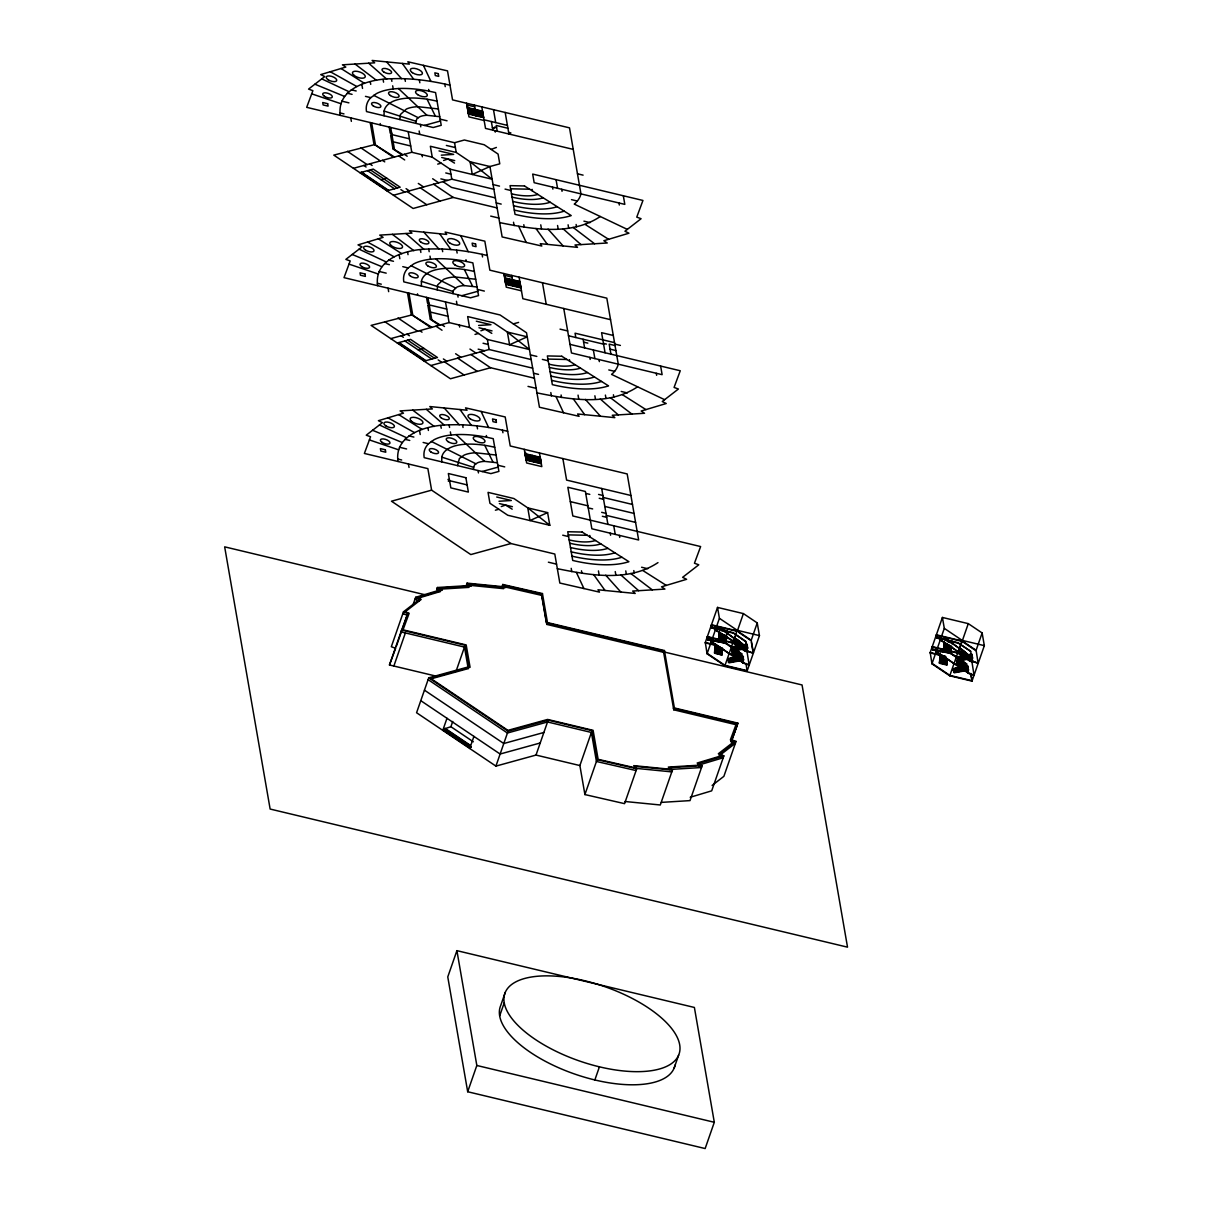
<?xml version="1.0" encoding="UTF-8"?>
<svg xmlns="http://www.w3.org/2000/svg" width="1209" height="1209" viewBox="0 0 1209 1209"><rect width="100%" height="100%" fill="white"/><g stroke="black" fill="none" stroke-linecap="round" stroke-linejoin="round"><path stroke-width="1.5" d="M715.154 644.548L714.534 652.8L721.909 654.976L714.61 653.223L715.426 643.762M719.385 631.204L718.584 641.798L719.476 631.506M722.347 647.948L721.909 654.976M726.035 641.783L726.292 638.246M726.564 634.71L726.836 631.189M940.239 653.374L939.997 657.923L947.312 659.676L946.798 665.01L939.499 663.273L940.164 652.936M944.274 641.238L943.473 651.847L944.365 641.556M947.1 659.63L946.798 665.01M951.317 646.528L950.788 653.585L956.697 657.575L965.145 656.034M437.038 101.193A60.873 25.918 19.2 0 0 391.716 101.964L389.374 103.415A60.873 25.918 19.2 0 0 384.099 111.047L384.069 115.762M474.351 271.496A60.873 25.918 19.2 0 0 429.029 272.267L426.671 273.702A60.873 25.918 19.2 0 0 421.397 281.334L421.382 286.065M494.723 447.285A60.873 25.918 19.2 0 0 449.4 448.071L447.043 449.506A60.873 25.918 19.2 0 0 441.784 457.138L441.753 461.868M450.005 85.219C430.857 80.701 411.136 77.935 391.429 78.766C370.181 78.827 336.283 87.985 340.318 115.399M487.303 255.507C468.155 250.988 448.448 248.238 428.727 249.054C407.478 249.13 373.581 258.273 377.631 285.687M507.689 431.311C488.527 426.792 468.82 424.027 449.113 424.858C427.865 424.918 393.953 434.076 398.003 461.49M413.206 604.349L415.669 597.291L419.644 599.271L403.489 611.784L391.323 646.724L395.645 648.296L389.464 664.98L436.842 676.315M389.464 664.98L401.63 630.04L465.117 645.228L468.85 666.764L468.215 668.592L431.583 678.687M396.25 646.558L407.811 613.356L403.489 611.784M393.862 666.023L405.378 632.927M419.644 599.271L419.009 601.115L415.019 599.12L440.076 591.609L440.726 589.78L437.356 587.514L436.721 589.357L440.076 591.609M468.85 666.764L428.742 677.811L416.576 712.736L495.917 766.113L536.01 755.066L579.882 765.554L584.914 794.57L624.569 803.653L636.735 768.728L635.239 766.37L672.446 770.057L660.28 804.982L624.932 801.491M466.432 584.975L467.067 583.146L504.289 586.818L503.639 588.662L468.291 585.171M467.067 583.146L469.591 585.534L468.941 587.378L436.721 589.357M455.989 671.448L465.117 645.228M442.781 730.372L446.982 718.282M470.543 747.54L469.848 748.084L442.917 729.979L444.187 729.269L471.117 747.374L443.627 729.42M444.187 729.269L444.897 728.71L470.331 745.817M444.897 728.71L450.897 726.715L473.339 741.797M450.897 726.715L452.725 721.456M502.793 584.476L502.143 586.305L541.813 595.402L546.846 624.418L663.801 652.392L664.436 650.548L547.481 622.575L542.448 593.559L502.793 584.476L504.289 586.818M469.712 748.477L473.913 736.402M541.813 595.402L542.448 593.559M495.917 766.113L508.082 731.173L548.176 720.126L592.047 730.629L597.08 759.63L584.914 794.57M546.846 624.418L547.481 622.575M456.911 950.652L447.768 976.917L467.687 1091.742L705.149 1148.55L714.307 1122.284L694.389 1007.46L456.911 950.652L476.83 1065.477L467.687 1091.742M536.01 755.066L548.176 720.126M579.882 765.554L592.047 730.629M505.286 992.347L500.722 1005.48A92.216 39.262 19.2 0 0 575.68 1074.393A92.216 39.262 19.2 0 0 675.06 1065.038M499.665 1015.908L504.244 1002.775M635.239 766.37L634.589 768.214L671.811 771.886M720.7 754.628L735.404 743.248L731.067 741.676L737.248 724.992L673.761 709.804L674.395 707.96L664.436 650.548M715.668 644.956L705.315 642.478L707.069 653.782L724.886 665.766L747.102 671.086L759.448 635.617L757.242 622.922L743.399 613.598L717.526 607.417L705.179 642.871L713.809 644.926M738.578 646.301L731.808 647.525L725.899 643.551L708.429 639.123L709.139 639.652M708.927 639.621L726.035 643.158L732.518 647.329M713.038 627.803L715.093 627.728L715.441 629.738C726.76 637.793 737.596 642.493 744.003 648.145L739.802 649.037L739.183 645.455L739.666 649.429L738.79 649.233L738.17 645.636L739.047 645.848M742.477 648.961L747.102 652.074L749.157 665.162C735.268 660.295 724.644 648.644 711.179 641.964L711.043 639.984M715.169 628.166L715.305 630.146C728.755 636.826 739.394 648.477 753.283 653.344L751.394 642.463M707.069 653.782L719.415 618.313L717.526 607.417M661.353 802.383L690.007 800.615L702.172 765.675L669.937 767.67L669.287 769.498L701.522 767.519L698.167 765.252L698.802 763.423L723.859 755.912L711.693 790.837L690.218 797.275M719.295 629.36L720.065 629.088M715.411 641.254L717.511 641.586M715.743 640.861L707.869 639.44L716.665 641.435M721.199 629.693L732.896 632.624L745.787 641.299L747.57 651.56L753.419 652.951L751.212 640.256L737.369 630.932L711.481 624.751L712.192 627.652L713.25 627.834M721.622 629.768C725.853 629.164 698.696 624.977 719.929 629.481M718.146 641.692L718.07 641.269M747.434 651.953L747.706 651.167L743.867 648.538L743.248 644.941L747.086 647.571L746.799 648.356L722.393 629.481M714.459 627.622L726.972 630.781L726.715 634.09M722.045 654.583L722.483 648.81M725.899 643.551L726.473 637.385M746.799 648.356L745.651 641.692L732.896 632.624M724.886 665.766L737.233 630.297L719.415 618.313M737.732 646.256L733.107 643.143L736.085 634.589M743.399 613.598L737.233 631.325L711.345 625.144L711.844 628.015L715.501 628.892M739.984 660.824L729.329 662.759L728.453 662.547L727.969 658.557L729.465 662.366L727.969 658.557M731.808 647.525L734.981 646.588L735.616 650.17L732.699 650.336L732.08 646.739M728.846 658.769L731.883 658.225L732.503 661.807L729.601 661.973L728.982 658.376M731.596 651.122L732.609 650.941M735.707 639.304L722.468 629.919M732.337 651.727L732.699 650.336M736.326 642.886L735.843 638.911L737.46 639.727L738.079 643.309M734.981 646.588L736.009 646.407L736.629 649.989L735.132 646.195M732.216 654.719L731.732 650.729M736.961 657.303L733.833 655.52L733.349 651.545L732.473 651.334M737.943 643.702L737.46 639.727M731.883 658.225L732.896 658.028L733.531 661.625L732.019 657.832M733.833 655.52L729.133 653.555L711.315 641.571L710.968 639.561L709.698 639.334M733.213 651.938L734.83 652.754L735.45 656.336M736.009 646.407L737.022 646.211L737.641 649.807L736.145 645.999M738.684 644.306L738.2 640.332L737.324 640.12M732.896 658.028L733.908 657.847L734.543 661.444L733.032 657.636M737.022 646.211L738.034 646.029L738.654 649.626L737.158 645.818M735.314 656.729L734.83 652.754M739.424 644.911L738.941 640.936L738.064 640.725M733.908 657.847L734.936 657.666L735.556 661.247L734.059 657.454M735.571 653.359L736.795 657.938L739.606 660.522L736.704 660.673L735.571 653.359L734.694 653.147M740.165 645.515L739.681 641.541L738.805 641.329M734.936 657.666L736.931 657.545M736.795 657.938L736.311 653.963M740.905 646.12L740.422 642.145L739.545 641.934M736.19 656.94L736.568 661.066L735.072 657.273M736.175 654.356L737.792 655.172L738.412 658.754M741.646 646.724L741.162 642.75L740.286 642.538M738.276 659.147L737.792 655.172M742.386 647.329L741.903 643.354L741.026 643.143M737.641 655.565C738.487 657.288 744.321 655.958 742.024 656.381M741.767 643.747L744.124 644.926L747.162 644.367L747.646 648.356L732.427 651.122M738.986 656.925L739.893 659.963M743.097 645.107L744.003 648.145M738.11 656.714L740.739 657.575C740.573 663.409 744.215 663.439 749.293 664.769M735.586 649.399L741.601 653.933L735.45 649.792M741.223 661.565L740.739 657.575M741.374 661.172L739.757 660.356M594.858 1079.954L599.422 1066.822M742.704 662.774L742.22 658.784L740.603 657.983M745.757 648.326L746.769 648.145M747.162 644.367L743.641 645.379M742.825 659.782L742.084 659.177M743.535 660.174L743.051 656.2M757.242 622.922L751.076 640.649L738.759 632.367M674.395 707.96L737.883 723.148L731.702 739.832L736.039 741.404L719.869 753.932L719.234 755.761L723.209 757.756L698.167 765.252M731.067 741.676L731.702 739.832M731.793 740.664L737.883 723.148M736.039 741.404L723.874 776.344L712.116 785.442M674.048 1068.303L678.627 1055.17A92.216 39.262 19.2 0 0 562.034 976.736A92.216 39.262 19.2 0 0 535.209 1039.377A92.216 39.262 19.2 0 0 678.627 1055.17M945.604 656.336L930.205 652.512L931.958 663.817L949.76 675.801L971.991 681.12L984.338 645.651L982.131 632.957L968.288 623.632L942.416 617.451L930.069 652.905L940.421 655.384M947.357 639.954L960.596 649.339L947.282 639.516L936.869 637.657L957.785 642.659L970.676 651.334L972.459 661.595L978.308 663M951.559 646.211L950.788 653.585L933.393 649.581L935.857 649.596M934.663 649.807L950.924 653.192L956.833 657.182L957.981 664.965L960.943 667.383M935.932 650.019L932.623 649.868L932.26 646.603L958.132 652.8L971.976 662.109L974.046 675.211C960.158 670.33 949.533 658.678 936.068 651.999L935.645 649.55M937.081 637.687L936.37 634.785L962.258 640.982L976.101 650.291L978.157 663.393C964.283 658.512 953.644 646.86 940.194 640.181L940.043 638.201M931.958 663.817L944.305 628.363L942.416 617.451M940.073 651.228L933.393 649.581M944.818 639.516L946.859 639.455M939.499 663.273L939.997 657.923M942.4 651.621L943.035 651.742M951.725 641.223L937.005 637.264M951.861 640.83L951.74 643.732M952.647 654.658L957.407 657.379M970.676 651.334L957.785 642.659M949.76 675.801L962.122 640.347L944.305 628.363M964.147 657.333L957.996 653.192L968.288 623.632M966.913 666.416L967.925 666.235L968.424 670.209L954.218 672.793L952.722 669L953.735 668.804L954.354 672.4L952.858 668.607M956.697 657.575L957.845 656.986L958.465 660.582L956.969 656.774M953.735 668.804L954.747 668.622L955.367 672.219L953.871 668.411M956.47 661.157L957.498 660.975M957.845 656.986L960.883 656.442L961.518 660.023L958.601 660.19L957.981 656.593M954.747 668.622L957.785 668.078L958.405 671.66L955.503 671.826L954.883 668.229M957.211 661.761L957.588 660.371M968.605 658.739L962.092 653.147L961.608 649.157L960.732 648.946L961.215 652.936M957.105 664.754L956.621 660.764M958.722 665.57L958.238 661.58L957.362 661.368M962.832 653.752L962.349 649.762L961.472 649.55M957.981 664.965L954.022 663.59L936.204 651.606M960.883 656.442L961.911 656.26L962.53 659.842L961.034 656.049M962.092 653.147L961.608 649.157M958.087 661.973L959.704 662.789L960.339 666.386M962.213 650.155L963.83 650.971L964.45 654.553M957.785 668.078L958.797 667.897L959.432 671.479L957.921 667.685M960.203 666.779L959.704 662.789M961.911 656.26L962.923 656.064L963.543 659.661L962.047 655.867M964.314 654.961L963.83 650.971M958.797 667.897C965.16 666.794 965.689 674.924 974.182 674.818M962.923 656.064L963.936 655.882L964.555 659.479L963.059 655.671M960.445 663.393L962.47 670.919L959.568 663.182M963.694 651.364L965.311 652.18L965.931 655.762M961.684 667.988L961.185 663.998M963.936 655.882L964.948 655.701L965.568 659.298L964.072 655.49M965.311 652.18L966.535 656.759M959.432 671.479L958.933 667.489M962.409 668.577L961.926 664.602L961.049 664.391M966.051 652.784L967.412 656.971M959.961 667.308L960.581 670.904L959.568 671.086M963.15 669.182L962.666 665.207L961.79 664.995M967.276 657.364L966.792 653.389M960.581 670.904L961.593 670.723M965.568 659.298L964.57 651.575M963.89 669.786L963.407 665.811L962.53 665.6M966.656 653.782L968.998 654.961M962.47 670.919L964.495 670.557M963.271 666.204L964.888 667.02L965.507 670.602M967.986 655.142L968.893 658.18M965.371 670.995L965.024 666.386L967.925 666.235M960.475 659.449L966.49 663.983L960.339 659.842M972.535 658.391L972.051 654.417L969.15 654.568L970.238 659.782L972.323 661.988M966.112 671.599L965.628 667.625L964.752 667.413M970.238 659.782L969.754 655.807M966.852 672.204L966.369 668.229L965.492 668.018M970.374 659.389L969.769 658.164M970.646 658.376L971.658 658.18M972.051 654.417L968.53 655.414M967.593 672.808L967.109 668.834L966.233 668.622M971.719 660.991L971.235 657.016L969.618 656.2M966.973 669.227L967.578 670.224L961.11 664.935M971.084 657.409L971.688 658.406L961.986 650.472M982.131 632.957L975.965 650.684L962.107 641.375L936.234 635.178L936.733 638.05L940.39 638.926M407.811 613.356L400.995 631.884L464.483 647.072L468.215 668.592M439.728 116.699L426.883 115.278A27.671 11.773 19.2 0 0 419.735 116.759L416.803 118.86L415.654 123.318M370.831 97.642L376.392 93.637A79.326 33.776 19.2 0 1 393.227 88.952L398.441 88.529A79.326 33.776 19.2 0 1 428.953 91.143L435.557 92.579L441.225 125.313L433.2 127.519L366.523 111.576A79.326 33.776 19.2 0 1 370.831 97.642L365.466 96.372M408.143 267.945L413.705 263.925A79.326 33.776 19.2 0 1 430.54 259.24L435.754 258.817A79.326 33.776 19.2 0 1 466.251 261.431L472.855 262.867L478.537 295.601L470.513 297.807L403.821 281.863A79.326 33.776 19.2 0 1 408.143 267.945L402.778 266.66M428.515 443.748L434.076 439.728A79.326 33.776 19.2 0 1 450.912 435.044L456.125 434.62A79.326 33.776 19.2 0 1 486.638 437.235L493.227 438.671L498.909 471.404L490.884 473.611L424.208 457.667A79.326 33.776 19.2 0 1 428.515 443.748L423.15 442.464M600.299 216.517C570.784 236.178 532.262 229.151 499.649 222.592M637.596 386.804C608.097 406.466 569.56 399.438 536.947 392.88M657.983 562.608C628.468 582.27 589.932 575.242 557.334 568.683M547.601 512.616L529.965 520.565L527.759 507.871L513.916 498.546L488.043 492.365L489.932 503.261L507.75 515.246L549.808 525.311L547.601 512.616L527.759 507.871L549.808 525.311M491.156 149.417L496.4 147.438M443.597 160.48L447.919 158.968L454.508 163.094M480.895 330.782L485.232 329.271L491.806 333.382M501.267 506.571L505.604 505.06L512.178 509.185M415.669 597.291L440.726 589.78M424.435 125.419L440.484 121.006M375.047 144.823L394.512 157.034M353.451 168.323L411.785 152.274L432.248 157.17L450.065 169.154L492.123 179.219L470.089 161.779L456.231 152.455L430.359 146.274L432.248 157.17M627.32 229.393L574.26 204.109A96.418 41.046 19.2 0 0 580.955 193.878L569.499 127.852L452.544 99.879L447.511 70.863L407.856 61.78L409.352 64.122L372.13 60.45L374.654 62.838L342.419 64.818L345.789 67.084L320.733 74.595L324.722 76.575L308.552 89.103L312.874 90.675L306.693 107.344L454.554 142.722L464.392 140.002L484.235 144.763L498.078 154.072L499.77 163.82L489.932 166.525L472.281 174.474L470.089 161.779L489.932 166.525L502.143 236.949L541.798 246.032L540.302 243.674L577.509 247.361L575 244.974L607.235 242.994L603.865 240.727L628.922 233.216L624.932 231.236L641.102 218.708L636.765 217.136L642.946 200.452L532.685 174.081L534.166 182.695L624.811 204.381L623.33 195.767M359.995 172.736L373.233 169.094L400.164 187.214L386.925 190.856M381.077 179.748L386.744 178.176M437.703 164.122L441.164 163.17M393.469 195.253L451.803 179.204L493.877 189.269M497.111 207.933L453.239 197.445L413.115 208.477L333.79 155.115L375.379 144.415L371.647 122.895M461.732 295.721L477.782 291.293M412.345 315.111L431.825 327.322M390.749 338.626L449.083 322.576L469.56 327.473L487.363 339.457L529.436 349.522L507.387 332.067L493.544 322.758L467.656 316.562L469.56 327.473M397.308 343.024L410.546 339.381L437.462 357.501L424.223 361.143M418.374 350.036L424.042 348.479M475.016 334.409L478.462 333.457M513.296 323.876L518.616 322.41M430.782 365.556L489.116 349.507L531.174 359.557M534.408 378.221L490.552 367.732L450.428 378.765L371.103 325.402L412.692 314.718L408.959 293.183M482.119 471.51L498.168 467.097M431.613 490.159L391.474 501.206L470.8 554.568L510.923 543.536L554.795 554.024L559.827 583.04L599.483 592.123L597.987 589.78L635.193 593.453L632.685 591.065L664.92 589.085L661.55 586.818L686.606 579.307L682.617 577.328L698.787 564.799L694.45 563.228L700.631 546.559L572.824 515.971L567.837 487.272L585.383 491.474L591.851 528.786L638.639 539.985L627.184 473.943L510.228 445.97L505.196 416.954L465.541 407.871L467.037 410.229L429.815 406.541L432.338 408.929L400.103 410.909L403.474 413.176L378.417 420.687L382.407 422.666L366.236 435.195L370.558 436.766L364.377 453.451L427.865 468.624L431.613 490.159L510.923 543.536M495.388 510.213L498.833 509.261M543.884 732.473L503.775 743.52L424.435 690.158M540.227 742.976L500.118 754.023L420.777 700.661M742.915 656.593L727.833 658.95M957.316 661.157L970.842 658.709M962.47 667.595L952.722 669M437.356 587.514L469.591 585.534M441.3 155.16L453.647 154.404L439.033 150.913M478.613 325.448L490.96 324.707L476.331 321.201M498.985 501.251L511.331 500.496L496.718 497.005M452.967 293.621L453.284 290.492L457.032 287.047A27.671 11.773 19.2 0 1 464.18 285.581L477.041 286.986M473.339 469.409L474.487 464.951L477.419 462.851A27.671 11.773 19.2 0 1 484.552 461.37L497.413 462.79M510.606 188.785L529.602 189.209M547.904 359.073L566.9 359.496M568.29 534.877L587.287 535.3M936.733 638.05L939.907 638.594M711.844 628.015L722.332 630.312M726.156 641.511L707.235 636.962L707.733 639.833L710.907 640.377M438.383 108.946L417.815 106.679A44.265 18.845 19.2 0 0 406.39 109.037L400.375 114.538L399.862 119.54M475.696 279.249L455.128 276.982A44.265 18.845 19.2 0 0 443.688 279.339L437.673 284.84L437.174 289.843M496.068 455.037L475.5 452.771A44.265 18.845 19.2 0 0 464.075 455.143L459.39 458.498L457.546 465.646M597.08 759.63L636.735 768.728M636.085 770.556L596.43 761.474L591.397 732.458L547.541 721.969L507.432 733.017L428.107 679.639M466.886 104.956L474.699 106.83M467.097 106.256L468.004 106.468M467.324 107.541L482.527 111.183M467.399 107.979L474.789 109.747M475.228 109.853L482.603 111.606M467.475 108.402L474.865 110.17M475.303 110.276L482.678 112.044M467.551 108.84L474.941 110.608M475.379 110.714L482.754 112.467M467.626 109.263L475.016 111.032M475.454 111.137L482.829 112.905M467.702 109.702L475.092 111.47M475.53 111.56L482.905 113.329M467.777 110.125L475.152 111.893M475.59 111.999L482.98 113.767M467.853 110.563L475.228 112.331M475.666 112.422L483.056 114.19M467.928 110.986L475.303 112.754M475.742 112.86L483.132 114.628M468.004 111.424L475.379 113.193M475.817 113.283L483.207 115.051M468.079 111.848L475.454 113.616M475.893 113.722L483.283 115.49M468.155 112.286L475.53 114.054M475.968 114.145L483.358 115.913M468.231 112.709L475.605 114.477M476.044 114.583L483.434 116.351M468.306 113.147L475.681 114.915M476.119 115.006L483.509 116.774M468.367 113.57L475.757 115.339M476.195 115.444L483.585 117.213M468.442 114.009L483.66 117.636M484.023 119.797L507.417 125.388M484.144 120.507L468.941 116.88L466.583 103.233M351.29 89.814L356.187 90.977M507.916 128.26L496.219 125.464L497.216 131.207M494.405 127.096L496.597 127.61M492.411 127.776L494.617 128.29M347.24 93.214L352.076 94.362M508.626 132.385L510.893 132.93M573.247 149.387L485.519 128.411L481.786 106.876M440.152 119.147L447.058 120.794M341.769 101.133L348.917 102.856M340.122 112.966L343.976 113.903M577.479 173.794L583.101 175.139M446.363 145.428L455.385 147.589M391.58 132.748L390.114 132.401L389.192 127.081M390.28 133.322L391.746 133.67M391.897 134.607L409.443 138.808M390.567 134.955L392.018 135.317M392.154 136.058L390.688 135.71L392.94 148.647L402.929 154.707M393.152 141.785L410.697 145.987M441.708 157.487L454.72 160.601M571.479 199.636L577.328 201.042M445.758 172.947L450.927 174.187M493.06 184.569L499.513 186.126M505.06 189.103L510.893 190.508M440.862 178.872L447.375 180.428M495.358 197.883L451.501 187.395L442.962 181.637M583.917 221.156L590.052 222.622M496.234 202.9L501.206 204.094M490.703 216.109L498.864 218.058M504.183 275.259L512.011 277.118M504.41 276.544L505.302 276.755M504.637 277.843L519.84 281.47M504.712 278.266L512.087 280.035M512.525 280.14L519.915 281.909M504.788 278.705L512.163 280.458M512.601 280.564L519.991 282.332M504.863 279.128L512.238 280.896M512.676 281.002L520.066 282.77M504.939 279.566L512.314 281.319M512.752 281.425L520.142 283.193M504.999 279.989L512.389 281.757M512.828 281.863L520.218 283.631M505.075 280.428L512.465 282.181M512.903 282.286L520.293 284.055M505.15 280.851L512.54 282.619M512.979 282.725L520.354 284.493M505.226 281.289L512.616 283.042M513.054 283.148L520.429 284.916M505.302 281.712L512.692 283.48M513.13 283.586L520.505 285.354M505.377 282.15L512.767 283.903M513.205 284.009L520.58 285.777M505.453 282.574L512.843 284.342M513.281 284.447L520.656 286.216M505.528 283.012L512.918 284.765M513.357 284.871L520.731 286.639M505.604 283.435L512.994 285.203M513.432 285.309L520.807 287.077M505.679 283.873L513.054 285.626M513.508 285.732L520.883 287.5M505.755 284.296L520.958 287.938M521.457 290.81L506.254 287.168L503.881 273.536M388.588 260.101L393.484 261.28M384.553 263.502L389.374 264.665M610.545 319.675L522.832 298.699L519.084 277.163M477.464 289.435L484.356 291.082M379.067 271.436L386.215 273.143M613.28 335.467L601.583 332.671L605.074 352.771M377.42 283.269L381.288 284.191M560.024 329.135L567.656 330.949M614.535 342.646L575.061 333.2L575.801 337.507M614.777 344.081L620.398 345.426M615.018 345.517L609.185 344.127L610.923 354.161M603.442 343.371L606.45 344.097M568.487 335.77L603.578 344.157M428.878 303.051L427.427 302.703L426.505 297.384M427.578 303.61L429.044 303.958M429.21 304.91L446.756 309.096M583.615 342.132L587.816 343.129M427.865 305.257L429.331 305.605M610.046 349.144L615.895 350.55M429.452 306.361L428.001 306.013L430.238 318.934L440.242 325.009M569.983 344.369L680.259 370.755L674.078 387.439L678.415 389.011L662.245 401.524L666.219 403.519L641.178 411.015L644.533 413.282L612.298 415.261L614.822 417.649L577.6 413.977L579.096 416.319L539.441 407.237L526.535 332.777L500.073 314.975L344.006 277.647L350.187 260.963L345.85 259.391L362.02 246.878L358.03 244.883L383.087 237.372L379.732 235.12L411.952 233.125L409.443 230.738L446.65 234.425L445.154 232.068L484.824 241.165L489.857 270.181L606.812 298.155L618.267 364.181A96.418 41.046 19.2 0 1 611.558 374.397L664.618 399.68M430.449 312.088L447.995 316.274M479.006 327.775L492.033 330.888M608.777 369.939L614.625 371.329M483.056 343.235L488.24 344.474M530.358 354.872L536.826 356.413M542.357 359.405L548.206 360.796M478.159 349.159L484.688 350.716M532.67 368.171L488.814 357.683L480.26 351.94M621.214 391.459L627.365 392.925M533.547 373.203L538.504 374.382M528.016 386.396L536.161 388.346M524.782 452.347L525.688 452.574M525.008 453.647L540.211 457.289M525.084 454.07L532.474 455.838M532.912 455.944L540.287 457.712M525.159 454.508L532.549 456.277M532.988 456.382L540.363 458.151M525.235 454.932L532.625 456.7M533.063 456.806L540.438 458.574M525.311 455.37L532.701 457.138M533.139 457.244L540.514 459.012M525.386 455.793L532.761 457.561M533.214 457.667L540.589 459.435M525.462 456.231L532.837 457.999M533.275 458.105L540.665 459.873M525.537 456.654L532.912 458.423M533.35 458.528L540.74 460.297M525.613 457.093L532.988 458.861M533.426 458.967L540.816 460.735M525.688 457.516L533.063 459.284M533.501 459.39L540.891 461.158M525.764 457.954L533.139 459.722M533.577 459.828L540.967 461.596M525.839 458.377L533.214 460.145M533.653 460.251L541.043 462.019M525.915 458.816L533.29 460.584M533.728 460.689L541.118 462.458M525.975 459.239L533.365 461.007M533.804 461.113L541.194 462.881M526.051 459.677L533.441 461.445M533.879 461.551L541.269 463.304M526.127 460.1L541.33 463.742M408.959 435.905L413.871 437.069M404.924 439.305L409.76 440.454M630.917 495.478L566.598 480.094L562.865 458.559M497.836 465.238L504.727 466.886M598.561 494.436L602.898 495.478M399.454 447.239L406.602 448.947M585.715 493.393L589.796 494.375M603.231 497.458L632.473 504.455M599.226 498.274L603.563 499.317M604.787 506.435L634.03 513.417M397.806 459.057L401.66 459.994M570.331 501.629L587.876 505.815M588.224 507.871L592.652 508.929M601.659 512.329L605.996 513.357M606.344 515.397L635.586 522.394M602.339 516.273L606.676 517.316M447.965 479.414L449.416 479.761M449.582 480.698L467.127 484.9M448.237 481.046L449.703 481.409M499.393 503.579L512.404 506.692M562.729 535.194L568.578 536.6M962.122 640.347L984.338 645.651M641.601 567.248L647.737 568.714M948.143 640.77L957.634 643.052M946.39 640.77L951.861 642.085M948.143 642.039L951.8 642.901M944.305 643.626L947.962 644.503M944.169 644.019L949.654 645.334M944.244 644.457L949.73 645.772M944.108 644.85L951.423 646.603M944.184 645.289L951.498 647.027M944.048 645.682L951.362 647.419M944.123 646.105L951.438 647.858M943.987 646.498L949.458 647.812M944.063 646.936L951.362 648.674M943.927 647.329L951.226 649.067M944.002 647.752L951.302 649.505M943.851 648.145L951.166 649.898M962.228 652.754L958.132 651.772L940.33 639.788L939.982 637.778L937.217 637.294M943.927 648.583L951.241 650.321M943.791 648.976L951.105 650.729M932.124 646.996L957.996 653.192M943.806 650.23L951.12 651.983M943.67 650.623L950.984 652.376M943.745 651.047L951.06 652.8M971.794 657.787L972.671 657.998M944.078 651.772L932.97 649.505M940.511 651.334L944.153 652.21M932.623 649.868L936.28 650.744M968.757 658.346L969.633 658.557M969.633 658.784L965.704 658.89M940.194 655.444L945.68 656.759M940.058 655.852L945.544 657.152M548.387 562.2L556.548 564.15M940.134 656.275L945.604 657.59M939.997 656.668L943.64 657.545M940.073 657.107L945.544 658.406M939.937 657.5L945.408 658.799M939.861 658.316L947.176 660.069M939.937 658.754L947.251 660.492M939.801 659.147L947.115 660.9M939.877 659.57L947.191 661.323M939.741 659.963L947.055 661.716M939.816 660.401L947.131 662.154M939.68 660.794L946.995 662.547M964.011 666.582L964.888 666.779M939.756 661.217L947.07 662.97M939.62 661.625L946.934 663.363M939.695 662.048L946.995 663.801M961.85 667.338L960.838 667.519L961.457 671.116M939.559 662.441L946.859 664.194M939.423 662.834L946.934 664.618M967.684 669.605L968.56 669.816M966.656 669.801L968.424 670.209M737.233 630.297L759.448 635.617M723.254 630.735L732.76 633.017M721.501 630.735L726.987 632.05M719.415 633.592L723.073 634.468M719.279 633.984L726.594 635.738M719.355 634.423L726.669 636.161M719.219 634.816L726.533 636.554M719.295 635.239L726.609 636.992M719.159 635.632L724.644 636.947M719.234 636.07L726.549 637.808M719.098 636.463L726.413 638.216M719.174 636.886L726.488 638.639M719.038 637.279L726.337 639.032M719.113 637.717L726.413 639.47M718.977 638.11L726.277 639.863M719.053 638.533L726.352 640.286M718.902 638.941L726.216 640.679M727.939 641.919L733.107 643.143M718.917 640.196L726.231 641.934M718.781 640.589L726.095 642.327M718.856 641.012L726.171 642.765M746.905 647.752L747.782 647.964M707.733 639.833L711.391 640.71M715.169 645.802L718.826 646.679M715.244 646.241L720.73 647.556M715.108 646.634L720.594 647.948M715.184 647.057L720.67 648.372M715.048 647.45L722.347 649.203M715.123 647.888L722.423 649.641M714.987 648.281L722.287 650.034M715.048 648.704L722.362 650.457M714.912 649.112L722.226 650.85M714.987 649.535L722.302 651.288M714.851 649.928L722.166 651.681M714.927 650.366L722.241 652.104M714.791 650.759L722.105 652.497M714.867 651.183L722.181 652.936M714.731 651.575L722.045 653.328M714.806 652.014L722.121 653.752M714.67 652.407L721.985 654.145M742.794 659.57L743.671 659.782M739.742 660.129L740.618 660.341M747.238 670.678L725.022 665.373L707.205 653.389M426.293 595.07L224.662 546.846L270.136 809.048L847.524 947.161L802.051 684.959L664.572 652.074M673.322 708.262L736.493 723.375L730.372 739.908L734.362 741.359L718.327 753.766L722 755.595L697.17 763.03L700.268 765.116L668.32 767.08L670.632 769.287L633.743 765.645L635.118 767.806L598.138 759.328L593.105 730.327L547.601 719.446L507.931 730.357L430.389 678.204L470.074 667.277L466.19 644.941L403.02 629.829L409.156 613.295L405.166 611.845M476.83 1065.477L714.307 1122.284M384.099 111.047L415.715 121.187M421.397 281.334L453.027 291.49M441.784 457.138L473.399 467.278M311.71 93.834L340.968 103.732M349.008 264.121L378.266 274.02M369.395 439.925L398.653 449.824M407.176 615.2L402.839 613.628L421.185 599.437L417.513 597.609L442.358 590.158L439.26 588.073L471.208 586.108L468.896 583.917L505.785 587.559L504.395 585.398L541.375 593.861L546.408 622.862L663.363 650.85L673.761 709.804M314.884 84.192L344.55 96.418M352.197 254.479L381.863 266.705M372.568 430.283L402.234 442.509M321.76 78.872L349.023 91.718M359.058 249.16L386.336 262.005M379.445 424.963L406.708 437.809M719.869 753.932L723.859 755.912M373.641 95.33L418.148 117.666M410.939 265.632L455.445 287.954M431.326 441.436L475.832 463.757M330.269 71.739L356.821 86.519M367.566 242.027L394.134 256.822M387.953 417.83L414.506 432.61M341.044 68.505L364.513 83.391M585.156 224.436L608.611 239.306M378.341 238.808L401.811 253.694M622.469 394.723L645.923 409.594M398.713 414.596L422.198 429.482M642.84 570.527L666.295 585.398M404.38 154.314L407.206 156.218M392.985 148.919L401.993 154.979M398.668 155.885L404.698 159.951M432.656 178.751L438.686 182.816M393.575 157.291L373.929 144.067L370.196 122.532M433.593 184.221L453.239 197.445M418.314 183.436L423.573 186.972M382.452 160.344L384.734 161.87M360.675 147.71L380.336 160.933M420.354 187.863L440 201.087M369.727 163.85L372.13 165.467M406.073 188.649L409.383 190.886M347.436 151.352L367.098 164.575M407.116 191.506L426.762 204.729M400.844 189.586L404.683 192.171M363.818 165.467L366.085 167.008M370.407 169.88L397.323 187.984M367.566 170.65L394.482 188.77M361.703 172.267L388.618 190.387M361.128 172.419L388.059 190.538M360.569 172.585L387.484 190.69M967.23 659.404L970.313 661.474M959.16 660.779L968.379 666.99M959.024 661.172L966.716 666.34M441.693 324.601L444.504 326.506M430.283 319.206L439.29 325.266M435.965 326.188L442.01 330.238M469.953 349.053L475.998 353.104M932.094 663.424L949.911 675.408L972.127 680.727L970.872 673.458M430.872 327.579L411.226 314.355L407.493 292.835M470.906 354.509L490.552 367.732M455.612 353.738L460.871 357.275M419.765 330.646L422.032 332.173M397.988 317.997L417.634 331.221M457.667 358.151L477.313 371.375M407.025 334.137L409.428 335.754M443.386 358.952L446.695 361.174M384.749 321.654L404.395 334.863M444.413 361.793L464.075 375.017M438.157 359.889L441.995 362.458M401.131 335.77L403.398 337.296M407.705 340.167L434.636 358.287M404.864 340.953L431.794 359.058M399 342.555L425.931 360.675M398.441 342.721L425.356 360.826M397.867 342.872L424.797 360.992M737.868 645.863L733.243 642.75L707.371 636.569L708.293 639.516M742.341 649.354L745.424 651.424M729.299 645.651L732.382 647.722M732.73 649.701L743.505 656.94M734.135 651.122L741.827 656.306M698.802 763.423L702.172 765.675M428.742 677.811L508.082 731.173M445.033 728.317L470.467 745.424M444.323 728.876L471.253 746.981M443.491 729.813L470.407 747.933M573.081 227.398L594.586 243.765M355.068 64.047L376.528 80.383M610.379 397.685L631.884 414.067M392.381 234.334L413.841 250.671M630.766 573.489L652.271 589.856M412.753 410.138L434.212 426.475M733.621 652.784L741.389 659.132M562.956 228.682L580.985 244.596M368.669 63.2L386.699 79.129M600.269 398.97L618.298 414.899M405.967 233.503L423.996 249.432M620.64 574.774L638.669 590.702M426.339 409.307L444.383 425.22M398.441 88.529L426.883 115.278M435.754 258.817L464.18 285.581M456.125 434.62L484.552 461.37M669.937 767.67L672.446 770.057M548.055 229.121L563.137 245.941M386.517 61.871L401.554 78.645M585.368 399.408L600.45 416.228M423.815 232.158L438.852 248.933M605.739 575.212L620.822 592.032M444.187 407.962L459.239 424.737M535.95 228.486L547.36 244.384M402.295 63.427L413.674 79.265M573.247 398.789L584.657 414.672M439.608 233.73L450.972 249.553M593.619 574.577L605.044 590.476M459.979 409.519L471.359 425.356M427.064 99.229L435.21 115.837M464.377 269.516L472.523 286.125M484.749 445.32L492.894 461.929M518.721 226.385L526.247 242.465M423.407 65.346L430.918 81.396M556.034 396.673L563.545 412.768M460.72 235.634L468.215 251.684M576.406 572.477L583.932 588.556M481.091 411.438L488.602 427.487M971.96 657.605L972.595 661.202M971.235 657.016L971.855 660.598M970.162 654.386L970.978 660.386M969.497 659.177L969.014 655.202L968.137 654.991L968.757 658.573M967.532 653.993L968.016 657.968M970.736 673.851L971.991 681.12M967.85 669.438L968.469 673.02M966.626 663.59L968.333 673.413M967.109 668.834L967.729 672.416M966.036 666.204L966.988 671.811M963.089 650.366L963.573 654.356M965.628 667.625L966.248 671.207M962.349 649.762L962.969 653.359M964.147 666.416L964.767 669.998M963.407 665.811L964.041 669.393M962.666 665.207L963.301 668.789M961.926 664.602L962.56 668.184M960.006 656.23L960.49 660.205M958.994 656.411L959.478 660.401M958.979 662.184L959.598 665.781M958.238 661.58L958.858 665.177M956.908 667.867L957.392 671.841M955.896 668.048L956.379 672.038M942.612 651.666L941.267 651.016M746.346 646.966L746.966 650.563M746.21 647.359L746.83 650.956M745.273 644.352L746.089 650.351M744.865 645.757L745.485 649.354M744.729 646.15L745.348 649.747M744.26 644.533L744.88 648.115M744.124 645.153L744.744 648.749M742.643 643.944L743.127 647.933M745.983 663.424L747.102 671.086M741.903 643.354L742.522 646.936M741.162 642.75L741.782 646.331M740.422 642.145L741.041 645.727M739.681 641.541L740.301 645.122M742.961 659.389L743.58 662.985M741.752 653.54L743.444 663.378M740.059 645.666L740.679 649.248M742.22 658.784L742.84 662.381M738.941 640.936L739.56 644.518M738.2 640.332L738.82 643.913M741.147 656.17L741.963 662.169M736.719 639.123L737.339 642.704M739.999 656.971L740.497 660.96M738.518 655.777L739.016 659.751M737.052 654.568L737.535 658.542M734.105 646.377L734.604 650.351M733.092 646.558L733.576 650.548M734.09 652.15L734.573 656.124M733.349 651.545L733.969 655.127M731.944 647.132L733.092 654.915M731.007 658.013L731.49 661.988M729.994 658.195L730.478 662.169M660.628 366.055L662.124 374.669L571.479 352.983L563.757 308.491M656.275 373.279L656.623 375.319M618.978 202.976L619.325 205.016M613.431 394.769L613.84 397.111M576.119 224.481L576.527 226.808M598.999 359.572L599.362 361.612M605.392 395.086L605.966 398.441M633.803 570.572L634.211 572.915M593.377 349.975L594.873 358.589M568.094 224.798L568.668 228.138M561.701 189.284L562.049 191.324M589.841 357.38L590.188 359.421M625.763 570.89L626.353 574.23M619.371 535.375L619.733 537.416M594.873 395.781L595.478 399.287M556.064 179.673L557.561 188.287M583.116 339.261L584.597 347.875M613.749 525.764L615.245 534.378M552.528 187.093L552.891 189.133M557.561 225.494L558.18 229M610.213 533.184L610.575 535.224M601.689 488.481L607.9 524.374M615.245 571.585L615.865 575.091M578.053 395.116L578.763 399.227M569.439 359.647L569.726 361.279M540.755 224.829L541.466 228.939M598.44 570.92L599.15 575.031M532.141 189.36L532.428 190.992M589.826 535.451L590.098 537.083M542.478 282.77L546.211 304.29M561.097 394.995L561.535 397.489M505.181 112.467L508.913 134.003M523.799 224.708L524.222 227.201M550.82 392.547L551.41 395.872M581.484 570.799L581.907 573.293M513.523 222.244L514.097 225.584M493.484 109.671L495.72 122.593M571.207 568.336L571.781 571.676M495.025 130.678L495.267 132.113M491.338 121.535L492.834 130.149M511.709 275.395L513.568 286.17M512.011 279.596L513.13 286.065M539.471 452.982L541.828 466.614L526.625 462.971L524.268 449.34M474.396 105.107L476.27 115.868M474.714 109.309L475.832 115.762M532.837 455.521L533.955 461.974M532.398 455.415L533.517 461.868M482.089 254.313L482.542 256.943M444.791 84.026L445.244 86.655M454.554 142.722L456.231 152.455M487.363 339.457L489.116 349.507M502.46 430.117L502.929 432.746M465.964 259.723L466.251 261.431M450.065 169.154L451.803 179.204M456.624 250.097L457.138 253.074M428.651 89.436L428.953 91.143M486.335 435.527L486.638 437.235M457.667 294.739L458.09 297.127M419.327 79.809L419.84 82.786M456.473 301.283L457.062 304.683M459.314 325.025L459.677 327.065M477.011 425.9L477.525 428.878M442.207 249.024L442.675 251.684M420.369 124.451L420.777 126.824M419.16 130.995L419.75 134.395M478.054 470.543L478.462 472.915M422.017 154.722L422.364 156.777M445.501 301.918L449.083 322.576M404.909 78.721L405.363 81.381M462.579 424.812L463.047 427.472M429.996 256.112L430.54 259.24M408.204 131.63L411.785 152.274M428.727 249.054L429.18 251.668M391.429 78.766L391.882 81.366M392.683 85.809L393.227 88.952M420.384 249.704L420.868 252.454M427.956 297.731L431.704 319.252M449.113 424.858L449.567 427.457M450.368 431.9L450.912 435.044M383.087 79.416L383.57 82.167M390.658 127.429L394.391 148.964M440.771 425.508L441.24 428.258M417.483 293.847L417.725 295.283M407.569 252.001L408.038 254.661M380.17 123.545L380.427 124.98M370.271 81.713L370.725 84.373M399.121 254.57L399.831 258.711M427.956 427.805L428.409 430.464M361.808 84.282L362.534 88.423M419.493 430.374L420.218 434.515M388.059 288.18L388.663 291.656M350.761 117.893L351.366 121.368M408.446 463.984L409.035 467.46M575.106 364.695A38.764 16.503 19.2 0 1 548.78 364.121M580.486 368.11A45.836 19.51 19.2 0 1 549.354 367.415M587.483 372.553A55.055 23.439 19.2 0 1 550.095 371.722M594.496 376.996A64.289 27.369 19.2 0 1 550.851 376.029M601.508 381.44A73.507 31.298 19.2 0 1 551.591 380.336M600.858 543.899A45.836 19.51 19.2 0 1 569.726 543.219M621.879 557.228A73.507 31.298 19.2 0 1 571.978 556.14M614.882 552.785A64.289 27.369 19.2 0 1 571.222 551.833M607.87 548.342A55.055 23.439 19.2 0 1 570.482 547.526M595.478 540.499A38.764 16.503 19.2 0 1 569.152 539.909M564.195 211.137A73.507 31.298 19.2 0 1 514.293 210.049M537.793 194.407A38.764 16.503 19.2 0 1 511.483 193.818M550.186 202.251A55.055 23.439 19.2 0 1 512.797 201.435M543.173 197.808A45.836 19.51 19.2 0 1 512.042 197.127M557.198 206.694A64.289 27.369 19.2 0 1 513.538 205.742M527.23 336.812L509.593 344.777L507.387 332.067L527.23 336.812M524.479 185.959L510.062 185.642L515.034 214.356A82.726 35.227 19.2 0 0 571.207 215.58L524.479 185.959M561.792 356.247L547.36 355.93L552.347 384.643A82.726 35.227 19.2 0 0 608.52 385.883L561.792 356.247M582.164 532.051L567.746 531.733L572.718 560.447A82.726 35.227 19.2 0 0 628.892 561.671L582.164 532.051M438.278 73.658L434.847 72.827L435.316 75.562L438.746 76.379L438.278 73.658M327.669 103.687L322.712 102.508L323.135 104.941L328.092 106.12L327.669 103.687M475.575 243.946L472.145 243.13L472.613 245.85L476.059 246.681L475.575 243.946M364.967 273.99L360.025 272.796L360.448 275.229L365.39 276.408L364.967 273.99M495.962 419.75L492.516 418.934L493 421.654L496.431 422.47L495.962 419.75M385.354 449.778L380.397 448.599L380.82 451.033L385.777 452.211L385.354 449.778M465.888 477.721L448.343 473.52L450.836 487.877L468.367 492.078L465.888 477.721M420.989 242.208A5.063 2.161 19.2 0 0 428.878 243.069A5.063 2.161 19.2 0 0 422.47 238.762A5.063 2.161 19.2 0 0 420.989 242.208M427.714 265.829A5.561 2.373 19.2 0 0 436.373 266.781A5.561 2.373 19.2 0 0 429.331 262.051A5.561 2.373 19.2 0 0 427.714 265.829M410.516 276.166A4.912 2.086 19.2 0 0 418.148 277.012A4.912 2.086 19.2 0 0 411.952 272.826A4.912 2.086 19.2 0 0 410.516 276.166M454.916 264.922A6.211 2.645 19.2 0 0 464.573 265.98A6.211 2.645 19.2 0 0 456.715 260.691A6.211 2.645 19.2 0 0 454.916 264.922M365.405 250.021A5.516 2.342 19.2 0 0 373.974 250.958A5.516 2.342 19.2 0 0 367.007 246.273A5.516 2.342 19.2 0 0 365.405 250.021M361.703 266.569A5.048 2.146 19.2 0 0 369.546 267.431A5.048 2.146 19.2 0 0 363.168 263.139A5.048 2.146 19.2 0 0 361.703 266.569M391.142 245.487A6.74 2.871 19.2 0 0 402.144 247.769A6.74 2.871 19.2 0 0 395.192 241.77A6.74 2.871 19.2 0 0 391.142 245.487M449.718 242.979A6.393 2.72 19.2 0 0 459.677 244.067A6.393 2.72 19.2 0 0 451.592 238.626A6.393 2.72 19.2 0 0 449.718 242.979M441.376 417.997A5.063 2.161 19.2 0 0 449.249 418.873A5.063 2.161 19.2 0 0 442.842 414.566A5.063 2.161 19.2 0 0 441.376 417.997M411.513 421.276A6.74 2.871 19.2 0 0 422.53 423.573A6.74 2.871 19.2 0 0 415.564 417.558A6.74 2.871 19.2 0 0 411.513 421.276M385.777 425.81A5.516 2.342 19.2 0 0 394.361 426.762A5.516 2.342 19.2 0 0 387.379 422.062A5.516 2.342 19.2 0 0 385.777 425.81M470.105 418.782A6.393 2.72 19.2 0 0 480.049 419.871A6.393 2.72 19.2 0 0 471.963 414.43A6.393 2.72 19.2 0 0 470.105 418.782M382.089 442.373A5.048 2.146 19.2 0 0 389.933 443.235A5.048 2.146 19.2 0 0 383.555 438.943A5.048 2.146 19.2 0 0 382.089 442.373M448.086 441.633A5.561 2.373 19.2 0 0 456.745 442.585A5.561 2.373 19.2 0 0 449.703 437.839A5.561 2.373 19.2 0 0 448.086 441.633M475.288 440.711A6.211 2.645 19.2 0 0 484.945 441.784A6.211 2.645 19.2 0 0 477.102 436.494A6.211 2.645 19.2 0 0 475.288 440.711M430.903 451.97A4.912 2.086 19.2 0 0 438.535 452.801A4.912 2.086 19.2 0 0 432.323 448.63A4.912 2.086 19.2 0 0 430.903 451.97M390.401 95.541A5.561 2.373 19.2 0 0 399.061 96.493A5.561 2.373 19.2 0 0 392.033 91.748A5.561 2.373 19.2 0 0 390.401 95.541M324.405 96.282A5.048 2.146 19.2 0 0 332.248 97.143A5.048 2.146 19.2 0 0 325.871 92.851A5.048 2.146 19.2 0 0 324.405 96.282M417.604 94.619A6.211 2.645 19.2 0 0 427.276 95.692A6.211 2.645 19.2 0 0 419.417 90.403A6.211 2.645 19.2 0 0 417.604 94.619M412.42 72.676A6.393 2.72 19.2 0 0 422.364 73.779A6.393 2.72 19.2 0 0 414.279 68.339A6.393 2.72 19.2 0 0 412.42 72.676M328.092 79.718A5.516 2.342 19.2 0 0 336.676 80.671A5.516 2.342 19.2 0 0 329.694 75.971A5.516 2.342 19.2 0 0 328.092 79.718M383.691 71.905A5.063 2.161 19.2 0 0 391.565 72.782A5.063 2.161 19.2 0 0 385.157 68.46A5.063 2.161 19.2 0 0 383.691 71.905M353.829 75.185A6.74 2.871 19.2 0 0 364.846 77.482A6.74 2.871 19.2 0 0 357.879 71.467A6.74 2.871 19.2 0 0 353.829 75.185M373.218 105.878A4.912 2.086 19.2 0 0 380.85 106.709A4.912 2.086 19.2 0 0 374.639 102.538A4.912 2.086 19.2 0 0 373.218 105.878"/></g></svg>
